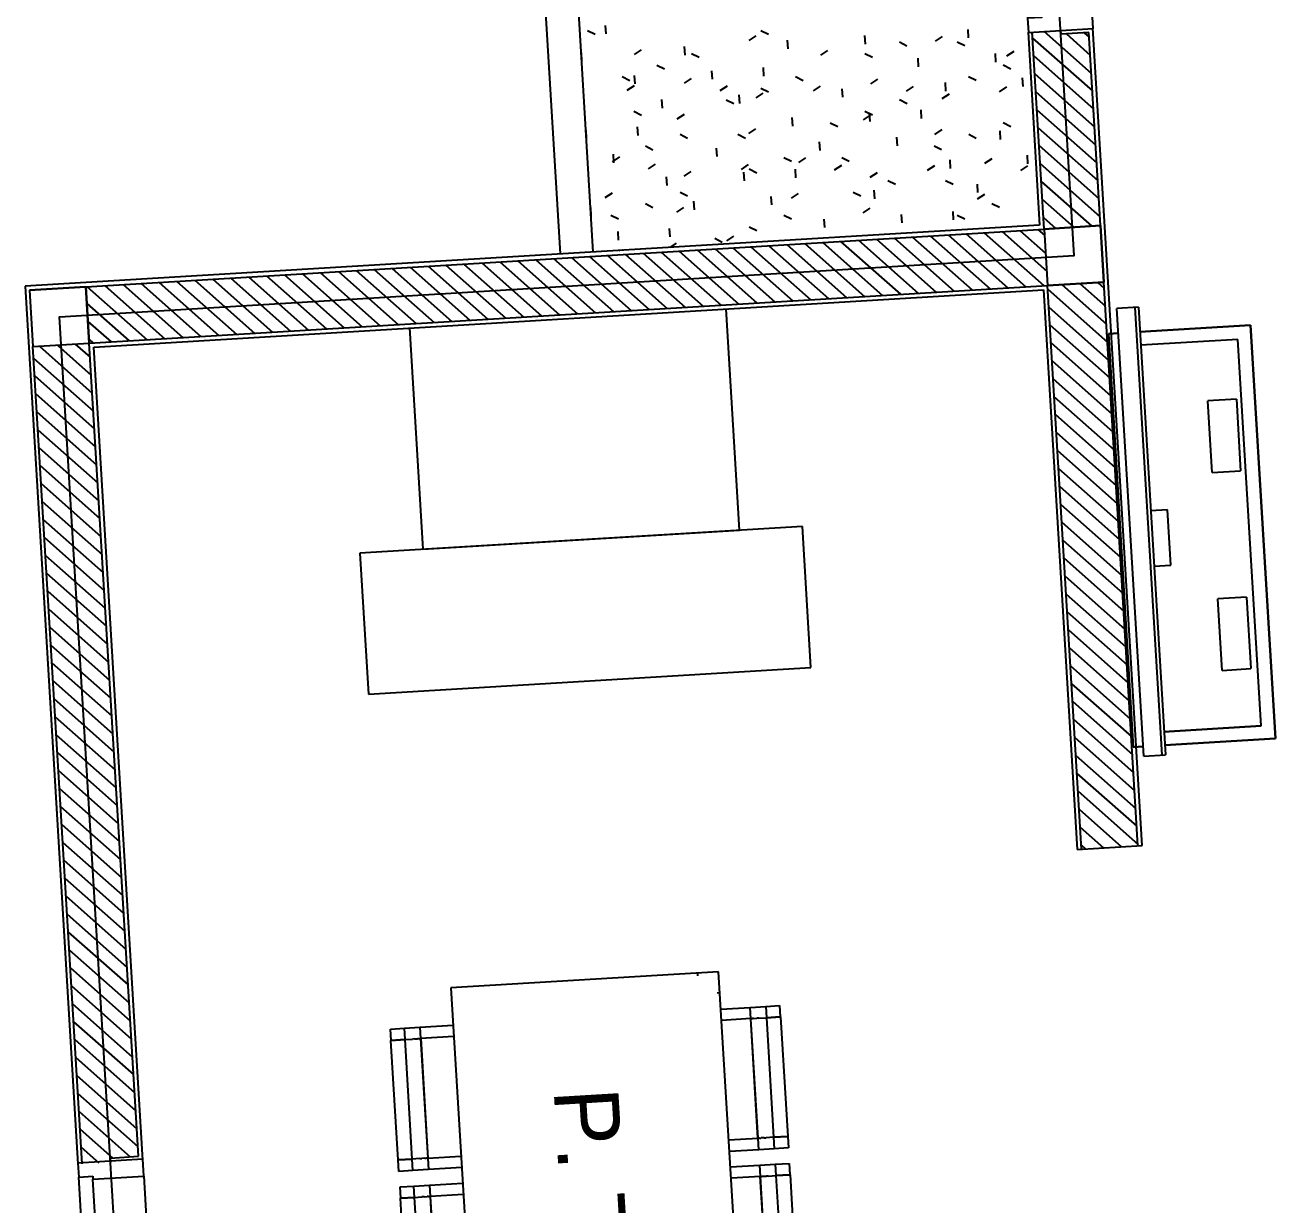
# Model space of a CAD drawing. Extents: x 550108 to 550131.4, y 1838379.2 to 1838423.5.
# Drawn here: x 550113.498 to 550117.928, y 1838404.423 to 1838408.602 of the extents above; entities that cross this region are included whole.
import ezdxf

# ---------------------------------------------------------------- set-up
doc = ezdxf.new("R2010")
doc.units = 0
for name, color, linetype in [('Level 1', 7, 'Continuous'), ('Level 14', 7, 'Continuous'), ('Level 15', 7, 'Continuous'), ('Level 18', 7, 'Continuous'), ('Level 23', 7, 'Continuous'), ('Level 4', 7, 'Continuous'), ('Level 6', 7, 'Continuous'), ('Level 7', 7, 'Continuous')]:
    doc.layers.add(name, color=color, linetype=linetype)

# ---------------------------------------------------------------- blocks, each defined once
blk = doc.blocks.new('LAO_TI')
at = {"layer": 'Level 1'}
for p, q in [((65.7, 45.67), (-80.94, 45.67)), ((-80.94, 45.67), (-80.94, 42.12)), ((-80.94, 45.67), (65.7, 45.67)), ((-80.94, 42.12), (-80.94, 45.67)), ((65.7, 42.12), (65.7, 45.67)), ((65.7, 45.67), (65.7, 42.12)), ((-84.39, 42.12), (74.47, 42.12)), ((-84.39, 42.12), (-84.39, 34.5)), ((74.47, 34.5), (74.47, 42.12)), ((-84.39, 35.62), (74.47, 35.62)), ((-84.39, 35.62), (-84.39, 34.5)), ((74.47, 34.5), (74.47, 35.62)), ((74.47, 34.5), (-84.39, 34.5)), ((74.47, 34.5), (-84.39, 34.5)), ((-80.94, 34.5), (-80.94, -4.74)), ((-80.94, -4.74), (-80.94, 34.5)), ((-76.2, 34.5), (-76.2, 0)), ((-76.2, 0), (-76.2, 34.5)), ((-17.46, 34.5), (-17.46, 28.58)), ((2.22, 28.58), (2.22, 34.5)), ((60.96, 0), (60.96, 34.5)), ((60.96, 0), (60.96, 34.5)), ((65.7, -4.74), (65.7, 34.5)), ((65.7, 34.5), (65.7, -4.74)), ((-17.46, 28.58), (2.22, 28.58)), ((-55.72, 12.63), (-30.32, 12.63)), ((-55.72, 12.63), (-55.72, 2.47)), ((-30.32, 2.47), (-30.32, 12.63)), ((14.46, 11.99), (39.86, 11.99)), ((14.46, 11.99), (14.46, 1.83)), ((39.86, 1.83), (39.86, 11.99)), ((-76.2, 0), (60.96, 0)), ((-76.2, 0), (60.96, 0)), ((-30.32, 2.47), (-55.72, 2.47)), ((39.86, 1.83), (14.46, 1.83)), ((-80.94, -4.74), (65.7, -4.74)), ((65.7, -4.74), (-80.94, -4.74))]:
    blk.add_line(p, q, dxfattribs=at)
for points in [[(65.7, 45.67), (65.7, 45.67), (65.7, 45.67), (65.7, 45.67)], [(65.7, 45.67), (65.7, 45.67), (65.7, 45.67), (65.7, 45.67)], [(-80.94, -4.74), (-80.94, -4.74), (-80.94, -4.74), (-80.94, -4.74)], [(-80.94, -4.74), (-80.94, -4.74), (-80.94, -4.74), (-80.94, -4.74)], [(65.7, -4.74), (65.7, -4.74), (65.7, -4.74), (65.7, -4.74)], [(65.7, -4.74), (65.7, -4.74), (65.7, -4.74), (65.7, -4.74)]]:
    blk.add_open_spline(points, degree=2, dxfattribs=at)
blk = doc.blocks.new('FURN19')
at = {"layer": 'Level 1'}
for p, q in [((-1187.75, 599.06), (-1300.12, 599.06)), ((-1300.12, 599.06), (-1300.12, 520.56)), ((-1187.75, 520.56), (-1187.75, 599.06))]:
    blk.add_line(p, q, dxfattribs=at)
blk = doc.blocks.new('FURN20')
at = {"layer": 'Level 1'}
for p, q in [((-1165.43, 599.06), (-1322.43, 599.06)), ((-1322.43, 599.06), (-1322.43, 549.06)), ((-1165.43, 549.06), (-1165.43, 599.06)), ((-1322.43, 549.06), (-1165.43, 549.06))]:
    blk.add_line(p, q, dxfattribs=at)
blk = doc.blocks.new('DININ0')
at = {"layer": 'Level 1'}
for p, q in [((13.24, 63.42), (13.24, 68.32)), ((13.24, 68.32), (17.26, 68.32)), ((17.26, 63.42), (17.26, 68.42)), ((17.26, 68.42), (59.66, 68.42)), ((17.26, 68.32), (17.26, 63.42)), ((59.66, 68.42), (59.66, 63.42)), ((59.66, 63.42), (59.66, 68.42)), ((59.66, 68.42), (63.74, 68.42)), ((59.66, 63.42), (59.66, 68.42)), ((59.66, 68.42), (63.74, 68.42)), ((63.74, 68.42), (63.74, 63.42)), ((63.74, 68.42), (63.74, 63.42)), ((69.24, 63.42), (69.24, 68.32)), ((69.24, 68.32), (73.26, 68.32)), ((73.26, 63.42), (73.26, 68.42)), ((73.26, 68.42), (115.66, 68.42)), ((73.26, 68.32), (73.26, 63.42)), ((115.66, 68.42), (115.66, 63.42)), ((115.66, 63.42), (115.66, 68.42)), ((115.66, 68.42), (119.74, 68.42)), ((115.66, 63.42), (115.66, 68.42)), ((115.66, 68.42), (119.74, 68.42)), ((119.74, 68.42), (119.74, 63.42)), ((119.74, 68.42), (119.74, 63.42)), ((125.24, 63.42), (125.24, 68.32)), ((125.24, 68.32), (129.26, 68.32)), ((129.26, 63.42), (129.26, 68.42)), ((129.26, 68.42), (171.66, 68.42)), ((129.26, 68.32), (129.26, 63.42)), ((171.66, 68.42), (171.66, 63.42)), ((171.66, 63.42), (171.66, 68.42)), ((171.66, 68.42), (175.74, 68.42)), ((171.66, 63.42), (171.66, 68.42)), ((171.66, 68.42), (175.74, 68.42)), ((175.74, 68.42), (175.74, 63.42)), ((175.74, 68.42), (175.74, 63.42)), ((13.24, 57.91), (13.24, 63.42)), ((13.24, 63.42), (17.26, 63.42)), ((17.26, 60.79), (17.26, 63.42)), ((17.26, 63.42), (59.66, 63.42)), ((59.66, 63.42), (59.66, 60.79)), ((59.66, 63.42), (63.74, 63.42)), ((59.66, 63.42), (63.74, 63.42)), ((63.74, 63.42), (63.74, 57.91)), ((63.74, 63.42), (63.74, 57.91)), ((69.24, 57.91), (69.24, 63.42)), ((69.24, 63.42), (73.26, 63.42)), ((73.26, 60.79), (73.26, 63.42)), ((73.26, 63.42), (115.66, 63.42)), ((115.66, 63.42), (115.66, 60.79)), ((115.66, 63.42), (119.74, 63.42)), ((115.66, 63.42), (119.74, 63.42)), ((119.74, 63.42), (119.74, 57.91)), ((119.74, 63.42), (119.74, 57.91)), ((125.24, 57.91), (125.24, 63.42)), ((125.24, 63.42), (129.26, 63.42)), ((129.26, 60.79), (129.26, 63.42)), ((129.26, 63.42), (171.66, 63.42)), ((171.66, 63.42), (171.66, 60.79)), ((171.66, 63.42), (175.74, 63.42)), ((171.66, 63.42), (175.74, 63.42)), ((175.74, 63.42), (175.74, 57.91)), ((175.74, 63.42), (175.74, 57.91)), ((13.24, 47.5), (13.24, 57.91)), ((13.24, 57.8), (17.26, 57.8)), ((17.25, 57.92), (17.25, 47.5)), ((17.26, 60.68), (17.26, 60.03)), ((17.26, 58.98), (17.26, 60.03)), ((17.26, 58.84), (17.26, 58.42)), ((17.26, 57.99), (17.26, 58.42)), ((17.26, 57.91), (17.26, 57.8)), ((17.26, 57.84), (17.26, 57.87)), ((59.66, 57.84), (17.26, 57.84)), ((17.26, 57.8), (59.66, 57.8)), ((59.66, 60.03), (59.66, 60.68)), ((59.66, 60.03), (59.66, 60.68)), ((59.66, 60.03), (59.66, 58.98)), ((59.66, 58.42), (59.66, 58.84)), ((59.66, 58.42), (59.66, 58.84)), ((59.66, 58.42), (59.66, 57.99)), ((59.66, 57.8), (59.66, 57.91)), ((59.66, 57.8), (59.66, 57.91)), ((59.66, 57.87), (59.66, 57.84)), ((59.66, 47.5), (59.66, 57.84)), ((59.66, 47.5), (59.66, 57.84)), ((59.66, 57.8), (63.74, 57.8)), ((59.66, 57.8), (63.74, 57.8)), ((63.74, 57.91), (63.74, 47.5)), ((69.24, 47.5), (69.24, 57.91)), ((69.24, 57.8), (73.26, 57.8)), ((73.25, 57.92), (73.25, 47.5)), ((73.26, 60.68), (73.26, 60.03)), ((73.26, 58.98), (73.26, 60.03)), ((73.26, 58.84), (73.26, 58.42)), ((73.26, 57.99), (73.26, 58.42)), ((73.26, 57.91), (73.26, 57.8)), ((73.26, 57.84), (73.26, 57.87)), ((115.66, 57.84), (73.26, 57.84)), ((73.26, 57.8), (115.66, 57.8)), ((115.66, 60.03), (115.66, 60.68)), ((115.66, 60.03), (115.66, 60.68)), ((115.66, 60.03), (115.66, 58.98)), ((115.66, 58.42), (115.66, 58.84)), ((115.66, 58.42), (115.66, 58.84)), ((115.66, 58.42), (115.66, 57.99)), ((115.66, 57.8), (115.66, 57.91)), ((115.66, 57.8), (115.66, 57.91)), ((115.66, 57.87), (115.66, 57.84)), ((115.66, 47.5), (115.66, 57.84)), ((115.66, 47.5), (115.66, 57.84)), ((115.66, 57.8), (119.74, 57.8)), ((115.66, 57.8), (119.74, 57.8)), ((119.74, 57.91), (119.74, 47.5)), ((125.24, 47.5), (125.24, 57.91)), ((125.24, 57.8), (129.26, 57.8)), ((129.25, 57.92), (129.25, 47.5)), ((129.26, 60.68), (129.26, 60.03)), ((129.26, 58.98), (129.26, 60.03)), ((129.26, 58.84), (129.26, 58.42)), ((129.26, 57.99), (129.26, 58.42)), ((129.26, 57.91), (129.26, 57.8)), ((129.26, 57.84), (129.26, 57.87)), ((171.66, 57.84), (129.26, 57.84)), ((129.26, 57.8), (171.66, 57.8)), ((171.66, 60.03), (171.66, 60.68)), ((171.66, 60.03), (171.66, 60.68)), ((171.66, 60.03), (171.66, 58.98)), ((171.66, 58.42), (171.66, 58.84)), ((171.66, 58.42), (171.66, 58.84)), ((171.66, 58.42), (171.66, 57.99)), ((171.66, 57.8), (171.66, 57.91)), ((171.66, 57.8), (171.66, 57.91)), ((171.66, 57.87), (171.66, 57.84)), ((171.66, 47.5), (171.66, 57.84)), ((171.66, 47.5), (171.66, 57.84)), ((171.66, 57.8), (175.74, 57.8)), ((171.66, 57.8), (175.74, 57.8)), ((175.74, 57.91), (175.74, 47.5)), ((190, 47.5), (0, 47.5)), ((0, 47.5), (0, -47.5)), ((7.5, 47.5), (7.5, 46.5)), ((190, 0), (190, 47.5)), ((0, 40), (1, 40)), ((190, -47.5), (190, 0)), ((0, -47.5), (190, -47.5)), ((13.24, -59.3), (13.24, -47.5)), ((17.25, -47.5), (17.25, -59.3)), ((59.66, -59.22), (59.66, -47.5)), ((59.66, -59.22), (59.66, -47.5)), ((63.74, -47.5), (63.74, -59.3)), ((69.24, -59.3), (69.24, -47.5)), ((73.25, -47.5), (73.25, -59.3)), ((115.66, -59.22), (115.66, -47.5)), ((115.66, -59.22), (115.66, -47.5)), ((119.74, -47.5), (119.74, -59.3)), ((125.24, -59.3), (125.24, -47.5)), ((129.25, -47.5), (129.25, -59.3)), ((171.66, -59.22), (171.66, -47.5)), ((171.66, -59.22), (171.66, -47.5)), ((175.74, -47.5), (175.74, -59.3)), ((17.26, -59.18), (13.24, -59.18)), ((13.24, -64.8), (13.24, -59.29)), ((59.66, -59.18), (17.26, -59.18)), ((17.26, -59.25), (17.26, -59.22)), ((17.26, -59.22), (59.66, -59.22)), ((17.26, -59.29), (17.26, -59.3)), ((17.26, -59.8), (17.26, -59.37)), ((17.26, -59.8), (17.26, -60.33)), ((17.26, -61.41), (17.26, -60.36)), ((17.26, -61.41), (17.26, -62.16)), ((63.74, -59.18), (59.66, -59.18)), ((63.74, -59.18), (59.66, -59.18)), ((59.66, -59.22), (59.66, -59.25)), ((59.66, -59.3), (59.66, -59.29)), ((59.66, -59.3), (59.66, -59.29)), ((59.66, -59.37), (59.66, -59.8)), ((59.66, -60.33), (59.66, -59.8)), ((59.66, -60.33), (59.66, -59.8)), ((59.66, -60.36), (59.66, -61.41)), ((59.66, -62.16), (59.66, -61.41)), ((59.66, -62.16), (59.66, -61.41)), ((63.74, -59.29), (63.74, -64.8)), ((63.74, -59.29), (63.74, -64.8)), ((73.26, -59.18), (69.24, -59.18)), ((69.24, -64.8), (69.24, -59.29)), ((115.66, -59.18), (73.26, -59.18)), ((73.26, -59.25), (73.26, -59.22)), ((73.26, -59.22), (115.66, -59.22)), ((73.26, -59.29), (73.26, -59.3)), ((73.26, -59.8), (73.26, -59.37)), ((73.26, -59.8), (73.26, -60.33)), ((73.26, -61.41), (73.26, -60.36)), ((73.26, -61.41), (73.26, -62.16)), ((119.74, -59.18), (115.66, -59.18)), ((119.74, -59.18), (115.66, -59.18)), ((115.66, -59.22), (115.66, -59.25)), ((115.66, -59.3), (115.66, -59.29)), ((115.66, -59.3), (115.66, -59.29)), ((115.66, -59.37), (115.66, -59.8)), ((115.66, -60.33), (115.66, -59.8)), ((115.66, -60.33), (115.66, -59.8)), ((115.66, -60.36), (115.66, -61.41)), ((115.66, -62.16), (115.66, -61.41)), ((115.66, -62.16), (115.66, -61.41)), ((119.74, -59.29), (119.74, -64.8)), ((119.74, -59.29), (119.74, -64.8)), ((129.26, -59.18), (125.24, -59.18)), ((125.24, -64.8), (125.24, -59.29)), ((171.66, -59.18), (129.26, -59.18)), ((129.26, -59.25), (129.26, -59.22)), ((129.26, -59.22), (171.66, -59.22)), ((129.26, -59.29), (129.26, -59.3)), ((129.26, -59.8), (129.26, -59.37)), ((129.26, -59.8), (129.26, -60.33)), ((129.26, -61.41), (129.26, -60.36)), ((129.26, -61.41), (129.26, -62.16)), ((175.74, -59.18), (171.66, -59.18)), ((175.74, -59.18), (171.66, -59.18)), ((171.66, -59.22), (171.66, -59.25)), ((171.66, -59.3), (171.66, -59.29)), ((171.66, -59.3), (171.66, -59.29)), ((171.66, -59.37), (171.66, -59.8)), ((171.66, -60.33), (171.66, -59.8)), ((171.66, -60.33), (171.66, -59.8)), ((171.66, -60.36), (171.66, -61.41)), ((171.66, -62.16), (171.66, -61.41)), ((171.66, -62.16), (171.66, -61.41)), ((175.74, -59.29), (175.74, -64.8)), ((175.74, -59.29), (175.74, -64.8)), ((13.24, -69.7), (13.24, -64.8)), ((17.26, -64.8), (13.24, -64.8)), ((17.26, -64.8), (17.26, -62.17)), ((17.26, -69.8), (17.26, -64.8)), ((59.66, -64.8), (17.26, -64.8)), ((17.26, -64.8), (17.26, -69.7)), ((59.66, -62.17), (59.66, -64.8)), ((59.66, -64.8), (59.66, -69.8)), ((59.66, -69.8), (59.66, -64.8)), ((63.74, -64.8), (59.66, -64.8)), ((59.66, -69.8), (59.66, -64.8)), ((63.74, -64.8), (59.66, -64.8)), ((63.74, -64.8), (63.74, -69.8)), ((63.74, -64.8), (63.74, -69.8)), ((69.24, -69.7), (69.24, -64.8)), ((73.26, -64.8), (69.24, -64.8)), ((73.26, -64.8), (73.26, -62.17)), ((73.26, -69.8), (73.26, -64.8)), ((115.66, -64.8), (73.26, -64.8)), ((73.26, -64.8), (73.26, -69.7)), ((115.66, -62.17), (115.66, -64.8)), ((115.66, -64.8), (115.66, -69.8)), ((115.66, -69.8), (115.66, -64.8)), ((119.74, -64.8), (115.66, -64.8)), ((115.66, -69.8), (115.66, -64.8)), ((119.74, -64.8), (115.66, -64.8)), ((119.74, -64.8), (119.74, -69.8)), ((119.74, -64.8), (119.74, -69.8)), ((125.24, -69.7), (125.24, -64.8)), ((129.26, -64.8), (125.24, -64.8)), ((129.26, -64.8), (129.26, -62.17)), ((129.26, -69.8), (129.26, -64.8)), ((171.66, -64.8), (129.26, -64.8)), ((129.26, -64.8), (129.26, -69.7)), ((171.66, -62.17), (171.66, -64.8)), ((171.66, -64.8), (171.66, -69.8)), ((171.66, -69.8), (171.66, -64.8)), ((175.74, -64.8), (171.66, -64.8)), ((171.66, -69.8), (171.66, -64.8)), ((175.74, -64.8), (171.66, -64.8)), ((175.74, -64.8), (175.74, -69.8)), ((175.74, -64.8), (175.74, -69.8)), ((17.26, -69.7), (13.24, -69.7)), ((59.66, -69.8), (17.26, -69.8)), ((63.74, -69.8), (59.66, -69.8)), ((63.74, -69.8), (59.66, -69.8)), ((73.26, -69.7), (69.24, -69.7)), ((115.66, -69.8), (73.26, -69.8)), ((119.74, -69.8), (115.66, -69.8)), ((119.74, -69.8), (115.66, -69.8)), ((129.26, -69.7), (125.24, -69.7)), ((171.66, -69.8), (129.26, -69.8)), ((175.74, -69.8), (171.66, -69.8)), ((175.74, -69.8), (171.66, -69.8))]:
    blk.add_line(p, q, dxfattribs=at)
blk = doc.blocks.new('CUA_S0')
at = {"layer": 'Level 7'}
for p, q in [((-155, 11.5), (-160, 11.5)), ((-160, 11.5), (-160, -11.5)), ((-155, 6.5), (-155, 11.5)), ((-55, 11.5), (-155, 11.5)), ((-105, 11.5), (-155, 11.5)), ((-126.1, 11.5), (-105, 11.5)), ((-105, 11.5), (-55, 11.5)), ((-83.9, 11.5), (-105, 11.5)), ((-50, 11.5), (-55, 11.5)), ((-55, 11.5), (-55, 6.5)), ((-50, -11.5), (-50, 11.5)), ((101.88, 11.5), (-50, 11.5)), ((155, 11.5), (131.22, 11.5)), ((160, 11.5), (155, 11.5)), ((155, 11.5), (155, 6.5)), ((160, -11.5), (160, 11.5)), ((-154, 6.5), (-155, 6.5)), ((-154, -11.5), (-154, 6.5)), ((-56, 6.5), (-154, 6.5)), ((-55, 6.5), (-56, 6.5)), ((-56, 6.5), (-56, -11.5)), ((154, 6.5), (-50, 6.5)), ((155, 6.5), (154, 6.5)), ((154, 6.5), (154, -11.5)), ((-160, -11.5), (-154, -11.5)), ((-154, -11.5), (-56, -11.5)), ((-56, -11.5), (-50, -11.5)), ((-50, -11.5), (154, -11.5)), ((154, -11.5), (160, -11.5))]:
    blk.add_line(p, q, dxfattribs=at)
blk = doc.blocks.new('SO2002')
at = {"layer": 'Level 7'}
for p, q in [((-95, 11.5), (-100, 11.5)), ((-100, 11.5), (-100, -11.5)), ((-95, 6.5), (-95, 11.5)), ((-95, 11.5), (-45, 11.5)), ((-40, 11.5), (-45, 11.5)), ((-45, 11.5), (-45, 6.5)), ((-40, 11.5), (40, 11.5)), ((-40, 6.5), (-40, 11.5)), ((45, 11.5), (40, 11.5)), ((40, 11.5), (40, 6.5)), ((45, 6.5), (45, 11.5)), ((45, 11.5), (95, 11.5)), ((100, 11.5), (95, 11.5)), ((95, 11.5), (95, 6.5)), ((100, -11.5), (100, 11.5)), ((-94, 6.5), (-95, 6.5)), ((-94, -11.5), (-94, 6.5)), ((-94, 6.5), (-46, 6.5)), ((-45, 6.5), (-46, 6.5)), ((-46, 6.5), (-46, -11.5)), ((-40, -11.5), (-40, 6.5)), ((40, 6.5), (-40, 6.5)), ((40, 6.5), (40, -11.5)), ((46, 6.5), (45, 6.5)), ((46, -11.5), (46, 6.5)), ((46, 6.5), (94, 6.5)), ((95, 6.5), (94, 6.5)), ((94, 6.5), (94, -11.5)), ((-100, -11.5), (-94, -11.5)), ((-46, -11.5), (-94, -11.5)), ((-46, -11.5), (-40, -11.5)), ((40, -11.5), (-40, -11.5)), ((40, -11.5), (46, -11.5)), ((94, -11.5), (46, -11.5)), ((94, -11.5), (100, -11.5))]:
    blk.add_line(p, q, dxfattribs=at)

msp = doc.modelspace()

# ---------------------------------------------------------------- linework, layer by layer
at = {"layer": 'Level 14'}
for p, q in [((550117.1064, 1838408.5806), (550117.2741, 1838408.4319)), ((550117.1858, 1838408.5703), (550117.2703, 1838408.4954)), ((550117.2493, 1838408.5742), (550117.2665, 1838408.5589)), ((550117.0663, 1838408.556), (550117.278, 1838408.3684)), ((550117.0701, 1838408.4924), (550117.2818, 1838408.3049)), ((550117.074, 1838408.4289), (550117.2856, 1838408.2413)), ((550117.0778, 1838408.3654), (550117.2895, 1838408.1778)), ((550117.0816, 1838408.3019), (550117.2933, 1838408.1143)), ((550117.0855, 1838408.2383), (550117.2971, 1838408.0508)), ((550117.0893, 1838408.1748), (550117.301, 1838407.9872)), ((550117.0931, 1838408.1113), (550117.3048, 1838407.9237)), ((550117.097, 1838408.0478), (550117.2755, 1838407.8895)), ((550117.1008, 1838407.9843), (550117.212, 1838407.8857)), ((550117.1046, 1838407.9207), (550117.1485, 1838407.8818)), ((550116.7038, 1838407.855), (550116.9155, 1838407.6674)), ((550116.7674, 1838407.8588), (550116.979, 1838407.6713)), ((550116.8309, 1838407.8627), (550117.0426, 1838407.6751)), ((550116.8944, 1838407.8665), (550117.1061, 1838407.6789)), ((550116.9579, 1838407.8703), (550117.1161, 1838407.7302)), ((550117.0215, 1838407.8742), (550117.1123, 1838407.7937)), ((550117.085, 1838407.878), (550117.1085, 1838407.8572)), ((550115.9415, 1838407.809), (550116.1532, 1838407.6214)), ((550116.0051, 1838407.8128), (550116.2168, 1838407.6253)), ((550116.0686, 1838407.8167), (550116.2803, 1838407.6291)), ((550116.1321, 1838407.8205), (550116.3438, 1838407.6329)), ((550116.1956, 1838407.8243), (550116.4073, 1838407.6368)), ((550116.2592, 1838407.8282), (550116.4708, 1838407.6406)), ((550116.3227, 1838407.832), (550116.5344, 1838407.6444)), ((550116.3862, 1838407.8358), (550116.5979, 1838407.6483)), ((550116.4497, 1838407.8397), (550116.6614, 1838407.6521)), ((550116.5133, 1838407.8435), (550116.7249, 1838407.6559)), ((550116.5768, 1838407.8473), (550116.7885, 1838407.6598)), ((550116.6403, 1838407.8512), (550116.852, 1838407.6636)), ((550115.2428, 1838407.7668), (550115.4545, 1838407.5793)), ((550115.3063, 1838407.7707), (550115.518, 1838407.5831)), ((550115.3698, 1838407.7745), (550115.5815, 1838407.5869)), ((550115.4334, 1838407.7783), (550115.645, 1838407.5908)), ((550115.4969, 1838407.7822), (550115.7086, 1838407.5946)), ((550115.5604, 1838407.786), (550115.7721, 1838407.5984)), ((550115.6239, 1838407.7898), (550115.8356, 1838407.6023)), ((550115.6874, 1838407.7937), (550115.8991, 1838407.6061)), ((550115.751, 1838407.7975), (550115.9627, 1838407.6099)), ((550115.8145, 1838407.8013), (550116.0262, 1838407.6138)), ((550115.878, 1838407.8052), (550116.0897, 1838407.6176)), ((550114.4805, 1838407.7209), (550114.6922, 1838407.5333)), ((550114.544, 1838407.7247), (550114.7557, 1838407.5371)), ((550114.6075, 1838407.7285), (550114.8192, 1838407.5409)), ((550114.6711, 1838407.7324), (550114.8827, 1838407.5448)), ((550114.7346, 1838407.7362), (550114.9463, 1838407.5486)), ((550114.7981, 1838407.74), (550115.0098, 1838407.5524)), ((550114.8616, 1838407.7439), (550115.0733, 1838407.5563)), ((550114.9252, 1838407.7477), (550115.1368, 1838407.5601)), ((550114.9887, 1838407.7515), (550115.2004, 1838407.5639)), ((550115.0522, 1838407.7554), (550115.2639, 1838407.5678)), ((550115.1157, 1838407.7592), (550115.3274, 1838407.5716)), ((550115.1793, 1838407.763), (550115.3909, 1838407.5754)), ((550113.7817, 1838407.6787), (550113.9934, 1838407.4911)), ((550113.8452, 1838407.6825), (550114.0569, 1838407.4949)), ((550113.9088, 1838407.6864), (550114.1205, 1838407.4988)), ((550113.9723, 1838407.6902), (550114.184, 1838407.5026)), ((550114.0358, 1838407.694), (550114.2475, 1838407.5064)), ((550114.0993, 1838407.6979), (550114.311, 1838407.5103)), ((550114.1629, 1838407.7017), (550114.3746, 1838407.5141)), ((550114.2264, 1838407.7055), (550114.4381, 1838407.5179)), ((550114.2899, 1838407.7094), (550114.5016, 1838407.5218)), ((550114.3534, 1838407.7132), (550114.5651, 1838407.5256)), ((550114.417, 1838407.717), (550114.6286, 1838407.5294)), ((550117.1696, 1838407.6827), (550117.3278, 1838407.5426)), ((550117.2331, 1838407.6866), (550117.324, 1838407.6061)), ((550117.2967, 1838407.6904), (550117.3201, 1838407.6696)), ((550113.7182, 1838407.6749), (550113.9299, 1838407.4873)), ((550117.12, 1838407.6666), (550117.3316, 1838407.479)), ((550113.7168, 1838407.616), (550113.8664, 1838407.4834)), ((550117.1238, 1838407.6031), (550117.3355, 1838407.4155)), ((550113.7207, 1838407.5524), (550113.8028, 1838407.4796)), ((550117.1276, 1838407.5396), (550117.3393, 1838407.352)), ((550113.5487, 1838407.4643), (550113.736, 1838407.2983)), ((550113.6123, 1838407.4681), (550113.7322, 1838407.3619)), ((550113.6758, 1838407.4719), (550113.7283, 1838407.4254)), ((550113.7245, 1838407.4889), (550113.7393, 1838407.4758)), ((550117.1314, 1838407.4761), (550117.3431, 1838407.2885)), ((550113.5281, 1838407.4224), (550113.7398, 1838407.2348)), ((550117.1353, 1838407.4125), (550117.347, 1838407.2249)), ((550113.532, 1838407.3589), (550113.7437, 1838407.1713)), ((550117.1391, 1838407.349), (550117.3508, 1838407.1614)), ((550113.5358, 1838407.2953), (550113.7475, 1838407.1078)), ((550117.1429, 1838407.2855), (550117.3546, 1838407.0979)), ((550113.5396, 1838407.2318), (550113.7513, 1838407.0442)), ((550117.1468, 1838407.222), (550117.3585, 1838407.0344)), ((550113.5435, 1838407.1683), (550113.7552, 1838406.9807)), ((550117.1506, 1838407.1584), (550117.3623, 1838406.9708)), ((550113.5473, 1838407.1048), (550113.759, 1838406.9172)), ((550117.1544, 1838407.0949), (550117.3661, 1838406.9073)), ((550113.5511, 1838407.0413), (550113.7628, 1838406.8537)), ((550117.1583, 1838407.0314), (550117.37, 1838406.8438)), ((550113.555, 1838406.9777), (550113.7667, 1838406.7901)), ((550117.1621, 1838406.9679), (550117.3738, 1838406.7803)), ((550113.5588, 1838406.9142), (550113.7705, 1838406.7266)), ((550117.1659, 1838406.9043), (550117.3776, 1838406.7168)), ((550113.5626, 1838406.8507), (550113.7743, 1838406.6631)), ((550117.1698, 1838406.8408), (550117.3815, 1838406.6532)), ((550113.5665, 1838406.7872), (550113.7782, 1838406.5996)), ((550117.1736, 1838406.7773), (550117.3853, 1838406.5897)), ((550113.5703, 1838406.7236), (550113.782, 1838406.536)), ((550117.1774, 1838406.7138), (550117.3891, 1838406.5262)), ((550113.5741, 1838406.6601), (550113.7858, 1838406.4725)), ((550117.1813, 1838406.6502), (550117.393, 1838406.4627)), ((550113.578, 1838406.5966), (550113.7897, 1838406.409)), ((550117.1851, 1838406.5867), (550117.3968, 1838406.3991)), ((550113.5818, 1838406.5331), (550113.7935, 1838406.3455)), ((550117.1889, 1838406.5232), (550117.4006, 1838406.3356)), ((550113.5856, 1838406.4695), (550113.7973, 1838406.2819)), ((550117.1928, 1838406.4597), (550117.4045, 1838406.2721)), ((550113.5895, 1838406.406), (550113.8011, 1838406.2184)), ((550117.1966, 1838406.3962), (550117.4083, 1838406.2086)), ((550113.5933, 1838406.3425), (550113.805, 1838406.1549)), ((550117.2004, 1838406.3326), (550117.4121, 1838406.145)), ((550113.5971, 1838406.279), (550113.8088, 1838406.0914)), ((550117.2043, 1838406.2691), (550117.416, 1838406.0815)), ((550113.601, 1838406.2154), (550113.8126, 1838406.0278)), ((550117.2081, 1838406.2056), (550117.4198, 1838406.018)), ((550113.6048, 1838406.1519), (550113.8165, 1838405.9643)), ((550117.2119, 1838406.1421), (550117.4236, 1838405.9545)), ((550113.6086, 1838406.0884), (550113.8203, 1838405.9008)), ((550117.2158, 1838406.0785), (550117.4275, 1838405.8909)), ((550113.6125, 1838406.0249), (550113.8241, 1838405.8373)), ((550117.2196, 1838406.015), (550117.4313, 1838405.8274)), ((550113.6163, 1838405.9613), (550113.828, 1838405.7738)), ((550117.2234, 1838405.9515), (550117.4351, 1838405.7639)), ((550113.6201, 1838405.8978), (550113.8318, 1838405.7102)), ((550117.2273, 1838405.888), (550117.439, 1838405.7004)), ((550113.624, 1838405.8343), (550113.8356, 1838405.6467)), ((550117.2311, 1838405.8244), (550117.3807, 1838405.6918)), ((550113.6278, 1838405.7708), (550113.8395, 1838405.5832)), ((550117.2349, 1838405.7609), (550117.3172, 1838405.688)), ((550113.6316, 1838405.7072), (550113.8433, 1838405.5197)), ((550117.2388, 1838405.6974), (550117.2537, 1838405.6842)), ((550113.6355, 1838405.6437), (550113.8471, 1838405.4561)), ((550113.6393, 1838405.5802), (550113.851, 1838405.3926)), ((550113.6431, 1838405.5167), (550113.8548, 1838405.3291)), ((550113.647, 1838405.4532), (550113.8586, 1838405.2656)), ((550113.6508, 1838405.3896), (550113.8625, 1838405.202)), ((550113.6546, 1838405.3261), (550113.8663, 1838405.1385)), ((550113.6585, 1838405.2626), (550113.8701, 1838405.075)), ((550113.6623, 1838405.1991), (550113.874, 1838405.0115)), ((550113.6661, 1838405.1355), (550113.8778, 1838404.9479)), ((550113.67, 1838405.072), (550113.8816, 1838404.8844)), ((550113.6738, 1838405.0085), (550113.8855, 1838404.8209)), ((550113.6776, 1838404.945), (550113.8893, 1838404.7574)), ((550113.6815, 1838404.8814), (550113.8931, 1838404.6938)), ((550113.6853, 1838404.8179), (550113.897, 1838404.6303)), ((550113.6891, 1838404.7544), (550113.8707, 1838404.5935)), ((550113.693, 1838404.6909), (550113.8072, 1838404.5896)), ((550113.6968, 1838404.6273), (550113.7596, 1838404.5717))]:
    msp.add_line(p, q, dxfattribs=at)
at = {"layer": 'Level 15'}
for p, q in [((550115.5172, 1838408.5682), (550115.4902, 1838408.5816)), ((550115.5529, 1838408.6006), (550115.5548, 1838408.5704)), ((550116.0624, 1838408.5471), (550116.0876, 1838408.5638)), ((550116.1306, 1838408.5683), (550116.1036, 1838408.5818)), ((550116.4712, 1838408.5644), (550116.473, 1838408.5342)), ((550116.8363, 1838408.5864), (550116.8381, 1838408.5563)), ((550115.8323, 1838408.5258), (550115.8341, 1838408.4957)), ((550116.1974, 1838408.5478), (550116.1992, 1838408.5177)), ((550116.6213, 1838408.5276), (550116.5943, 1838408.5411)), ((550116.7218, 1838408.5444), (550116.747, 1838408.561)), ((550116.8258, 1838408.5277), (550116.7988, 1838408.5412)), ((550115.4672, 1838408.5038), (550115.469, 1838408.4736)), ((550115.6564, 1838408.4981), (550115.6816, 1838408.5147)), ((550115.8853, 1838408.4865), (550115.8583, 1838408.5)), ((550116.3158, 1838408.4954), (550116.341, 1838408.512)), ((550116.4987, 1838408.4867), (550116.4717, 1838408.5002)), ((550116.6592, 1838408.4841), (550116.6611, 1838408.454)), ((550116.9331, 1838408.5006), (550116.9349, 1838408.4705)), ((550116.9752, 1838408.4926), (550117.0004, 1838408.5093)), ((550115.7626, 1838408.4456), (550115.7356, 1838408.459)), ((550115.929, 1838408.44), (550115.9309, 1838408.4099)), ((550116.1116, 1838408.451), (550116.1134, 1838408.4209)), ((550116.9894, 1838408.4459), (550116.9624, 1838408.4594)), ((550115.6399, 1838408.4046), (550115.6129, 1838408.4181)), ((550115.6305, 1838408.3714), (550115.6557, 1838408.388)), ((550115.6552, 1838408.4235), (550115.657, 1838408.3934)), ((550115.8335, 1838408.3959), (550115.8587, 1838408.4126)), ((550115.9602, 1838408.37), (550115.9854, 1838408.3867)), ((550116.2533, 1838408.4048), (550116.2263, 1838408.4183)), ((550116.2899, 1838408.3687), (550116.3151, 1838408.3853)), ((550116.4929, 1838408.3932), (550116.5181, 1838408.4098)), ((550116.756, 1838408.3983), (550116.7578, 1838408.3682)), ((550116.8667, 1838408.405), (550116.8397, 1838408.4185)), ((550117.0298, 1838408.4148), (550117.0317, 1838408.3847)), ((550116.0258, 1838408.3543), (550116.0276, 1838408.3241)), ((550116.0869, 1838408.3442), (550116.1121, 1838408.3608)), ((550116.1307, 1838408.3639), (550116.1037, 1838408.3774)), ((550116.3909, 1838408.3763), (550116.3927, 1838408.3462)), ((550116.6196, 1838408.3673), (550116.6448, 1838408.3839)), ((550116.7463, 1838408.3414), (550116.7715, 1838408.3581)), ((550116.9493, 1838408.3659), (550116.9745, 1838408.3826)), ((550115.752, 1838408.3377), (550115.7538, 1838408.3076)), ((550116.008, 1838408.3229), (550115.981, 1838408.3364)), ((550116.6214, 1838408.3231), (550116.5944, 1838408.3366)), ((550116.6703, 1838408.3015), (550116.6721, 1838408.2714)), ((550115.6809, 1838408.282), (550115.6539, 1838408.2954)), ((550115.8076, 1838408.2692), (550115.8328, 1838408.2859)), ((550116.2139, 1838408.274), (550116.2157, 1838408.2439)), ((550116.376, 1838408.2413), (550116.3491, 1838408.2548)), ((550116.467, 1838408.2665), (550116.4922, 1838408.2831)), ((550116.4987, 1838408.2822), (550116.4717, 1838408.2957)), ((550116.4877, 1838408.2905), (550116.4895, 1838408.2604)), ((550116.9894, 1838408.2415), (550116.9625, 1838408.255)), ((550115.4837, 1838408.2299), (550115.4855, 1838408.1998)), ((550115.6662, 1838408.241), (550115.6681, 1838408.2108)), ((550115.8445, 1838408.2002), (550115.8175, 1838408.2137)), ((550116.0489, 1838408.2003), (550116.0219, 1838408.2138)), ((550116.061, 1838408.2175), (550116.0862, 1838408.2341)), ((550116.7204, 1838408.2147), (550116.7456, 1838408.2314)), ((550116.8668, 1838408.2005), (550116.8398, 1838408.214)), ((550116.9496, 1838408.2268), (550116.9514, 1838408.1967)), ((550115.7218, 1838408.1593), (550115.6948, 1838408.1728)), ((550115.9456, 1838408.1662), (550115.9474, 1838408.1361)), ((550116.3107, 1838408.1882), (550116.3125, 1838408.1581)), ((550116.5845, 1838408.2048), (550116.5863, 1838408.1746)), ((550116.7441, 1838408.1596), (550116.7171, 1838408.1731)), ((550115.5788, 1838408.118), (550115.6039, 1838408.1346)), ((550115.5805, 1838408.1442), (550115.5823, 1838408.1141)), ((550116.2125, 1838408.1185), (550116.1855, 1838408.132)), ((550116.2381, 1838408.1153), (550116.2633, 1838408.1319)), ((550116.417, 1838408.1186), (550116.39, 1838408.1321)), ((550116.7725, 1838408.1245), (550116.7744, 1838408.0944)), ((550116.8975, 1838408.1125), (550116.9227, 1838408.1292)), ((550117.0464, 1838408.141), (550117.0482, 1838408.1109)), ((550115.7055, 1838408.0921), (550115.7306, 1838408.1088)), ((550115.8322, 1838408.0662), (550115.8573, 1838408.0829)), ((550116.0351, 1838408.0908), (550116.0603, 1838408.1074)), ((550116.0423, 1838408.0804), (550116.0442, 1838408.0503)), ((550116.0898, 1838408.0776), (550116.0629, 1838408.0911)), ((550116.2249, 1838408.0915), (550116.2267, 1838408.0613)), ((550116.3648, 1838408.0894), (550116.39, 1838408.106)), ((550116.4915, 1838408.0635), (550116.5167, 1838408.0801)), ((550116.6945, 1838408.088), (550116.7197, 1838408.1047)), ((550117.0242, 1838408.0867), (550117.0494, 1838408.1033)), ((550115.7685, 1838408.0639), (550115.7703, 1838408.0338)), ((550116.5806, 1838408.0369), (550116.5536, 1838408.0504)), ((550116.785, 1838408.0369), (550116.7581, 1838408.0504)), ((550116.8693, 1838408.0387), (550116.8711, 1838408.0086)), ((550115.5529, 1838407.9913), (550115.5781, 1838408.0079)), ((550115.8445, 1838407.9958), (550115.8175, 1838408.0092)), ((550116.1391, 1838407.9947), (550116.1409, 1838407.9646)), ((550116.2123, 1838407.9886), (550116.2374, 1838408.0052)), ((550116.4579, 1838407.9959), (550116.4309, 1838408.0094)), ((550116.5042, 1838408.0167), (550116.506, 1838407.9866)), ((550116.8716, 1838407.9859), (550116.8968, 1838408.0025)), ((550115.5002, 1838407.9561), (550115.502, 1838407.926)), ((550115.7218, 1838407.9548), (550115.6949, 1838407.9683)), ((550115.8063, 1838407.9395), (550115.8315, 1838407.9562)), ((550115.8653, 1838407.9782), (550115.8671, 1838407.948)), ((550116.4657, 1838407.9368), (550116.4908, 1838407.9534)), ((550116.7836, 1838407.942), (550116.7854, 1838407.9118)), ((550116.9486, 1838407.9552), (550116.9217, 1838407.9687)), ((550115.5992, 1838407.9139), (550115.5722, 1838407.9274)), ((550116.2126, 1838407.9141), (550116.1856, 1838407.9276)), ((550116.3272, 1838407.9144), (550116.329, 1838407.8843)), ((550116.601, 1838407.9309), (550116.6028, 1838407.9008)), ((550116.826, 1838407.9143), (550116.799, 1838407.9278)), ((550115.597, 1838407.8704), (550115.5988, 1838407.8402)), ((550115.7795, 1838407.8814), (550115.7814, 1838407.8513)), ((550115.9834, 1838407.8374), (550116.0086, 1838407.854)), ((550116.0899, 1838407.8731), (550116.0629, 1838407.8866)), ((550115.7828, 1838407.8145), (550115.8056, 1838407.8295)), ((550115.9672, 1838407.8322), (550115.9403, 1838407.8457)), ((550115.6003, 1838407.8034), (550115.6026, 1838407.805)), ((550115.614, 1838407.8043), (550115.6131, 1838407.8047))]:
    msp.add_line(p, q, dxfattribs=at)
at = {"layer": 'Level 18'}
msp.add_lwpolyline([(550113.9989, 1838401.2802), (550113.6195, 1838407.5687), (550117.213, 1838407.7855), (550116.9419, 1838412.2774)], dxfattribs=at)
at = {"layer": 'Level 4'}
for p, q in [((550115.3943, 1838407.791), (550115.2386, 1838410.3713)), ((550115.3534, 1838410.3783), (550115.5091, 1838407.7979)), ((550117.05, 1838408.5772), (550117.0912, 1838407.8934)), ((550117.1071, 1838407.8793), (550117.065, 1838408.5781)), ((550117.1648, 1838408.5841), (550117.1657, 1838408.5691)), ((550117.2655, 1838408.5751), (550117.1657, 1838408.5691)), ((550117.3068, 1838407.8914), (550117.2655, 1838408.5751)), ((550117.4542, 1838405.6963), (550117.2796, 1838408.591)), ((550117.0912, 1838407.8934), (550113.4978, 1838407.6766)), ((550113.7133, 1838407.6746), (550117.1071, 1838407.8793)), ((550117.1071, 1838407.8793), (550117.3068, 1838407.8914)), ((550117.3068, 1838407.8914), (550117.3188, 1838407.6918)), ((550113.4978, 1838407.6766), (550113.6854, 1838404.5672)), ((550113.7253, 1838407.4749), (550117.1192, 1838407.6797)), ((550117.3188, 1838407.6918), (550117.1192, 1838407.6797)), ((550117.2396, 1838405.6833), (550117.1192, 1838407.6797)), ((550117.4393, 1838405.6954), (550117.3188, 1838407.6918)), ((550113.5137, 1838407.6625), (550113.7133, 1838407.6746)), ((550113.7133, 1838407.6746), (550113.7253, 1838407.4749)), ((550113.7412, 1838407.4609), (550117.1051, 1838407.6638)), ((550117.1051, 1838407.6638), (550117.2246, 1838405.6824)), ((550113.7004, 1838404.5681), (550113.5257, 1838407.4629)), ((550113.8991, 1838404.5952), (550113.7253, 1838407.4749)), ((550113.915, 1838404.5811), (550113.7412, 1838407.4609)), ((550117.2246, 1838405.6824), (550117.4542, 1838405.6963)), ((550113.7993, 1838404.5891), (550113.8991, 1838404.5952)), ((550113.7993, 1838404.5891), (550113.8002, 1838404.5742))]:
    msp.add_line(p, q, dxfattribs=at)
at = {"layer": 'Level 6'}
for p, q in [((550117.3068, 1838407.8914), (550117.1071, 1838407.8793)), ((550117.3068, 1838407.8914), (550117.1071, 1838407.8793)), ((550117.1071, 1838407.8793), (550117.1192, 1838407.6797)), ((550117.1071, 1838407.8793), (550117.1192, 1838407.6797)), ((550117.3188, 1838407.6918), (550117.3068, 1838407.8914)), ((550117.3188, 1838407.6918), (550117.3068, 1838407.8914)), ((550117.1192, 1838407.6797), (550117.3188, 1838407.6918)), ((550117.1192, 1838407.6797), (550117.3188, 1838407.6918)), ((550113.7133, 1838407.6746), (550113.5137, 1838407.6625)), ((550113.7133, 1838407.6746), (550113.5137, 1838407.6625)), ((550113.5137, 1838407.6625), (550113.5257, 1838407.4629)), ((550113.5137, 1838407.6625), (550113.5257, 1838407.4629)), ((550113.7253, 1838407.4749), (550113.7133, 1838407.6746)), ((550113.7253, 1838407.4749), (550113.7133, 1838407.6746)), ((550113.5257, 1838407.4629), (550113.7253, 1838407.4749)), ((550113.5257, 1838407.4629), (550113.7253, 1838407.4749))]:
    msp.add_line(p, q, dxfattribs=at)

# ---------------------------------------------------------------- block references
at = {"layer": 'Level 1'}
for name, p, xscale, yscale, rotation in [('FURN19', (550102.69, 1838412.01), 0.01, 0.010000000000000002, -176.5470168893157), ('LAO_TI', (550117.83, 1838406.88), 0.010000000000000002, 0.01, 93.4529831106843), ('FURN20', (550102.72, 1838411.51), 0.01, 0.010000000000000002, -176.5470168893157), ('DININ0', (550115.48, 1838405.22), 0.010000000000000002, 0.01, -86.5470168893157)]:
    msp.add_blockref(name, p, dxfattribs=dict(at, xscale=xscale, yscale=yscale, rotation=rotation))
at = {"layer": 'Level 7', "xscale": 0.010000000000000002, "yscale": 0.01, "rotation": 93.4529831106843}
for name, p in [('CUA_S0', (550117.07, 1838410.18)), ('SO2002', (550113.86, 1838403.58))]:
    msp.add_blockref(name, p, dxfattribs=at)

# ---------------------------------------------------------------- texts
at = {"layer": 'Level 23'}
msp.add_text('P. THO`', height=0.2283, rotation=273.453, dxfattribs=at).set_placement((550115.37, 1838404.83))

doc.saveas('drawing.dxf')
